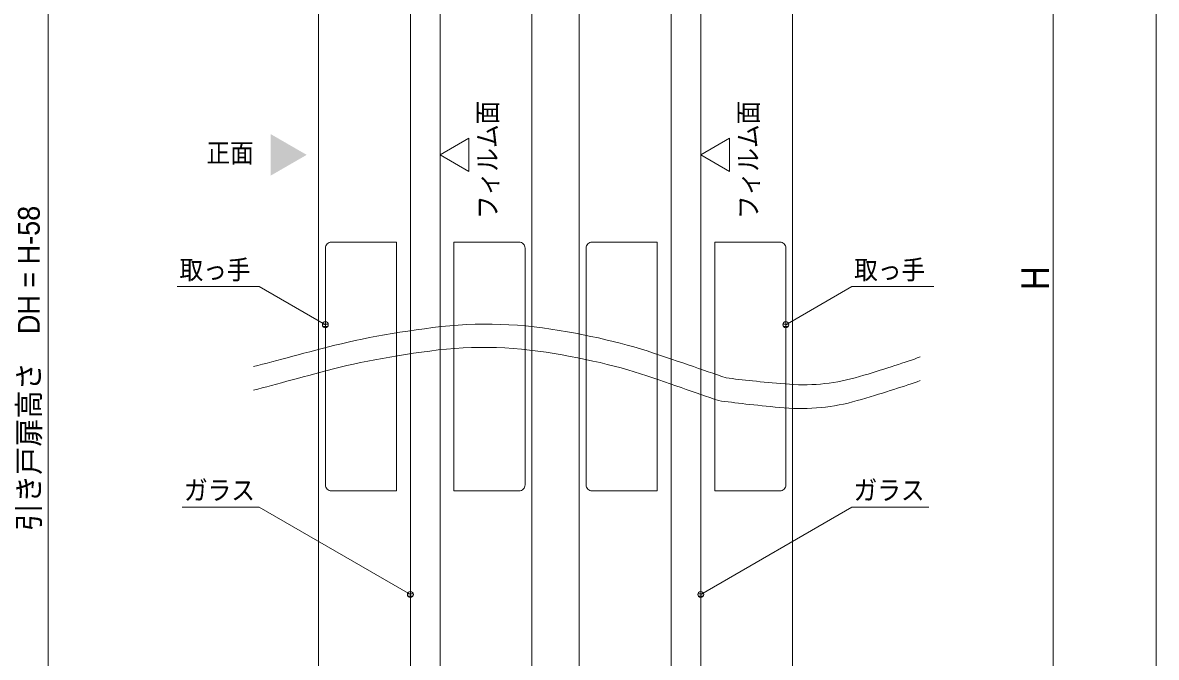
# Model space of a CAD drawing. Units: millimetres, scale not verified. Extents: x -6062 to 6062, y -3045 to 3045.
# Drawn here: x 299 to 2212, y -1145 to -74 of the extents above; entities that cross this region are included whole.
import ezdxf
from ezdxf.enums import TextEntityAlignment as Align

# ---------------------------------------------------------------- set-up
doc = ezdxf.new("R2010")
doc.units = ezdxf.units.MM
doc.header["$LTSCALE"] = 20
for name, color, linetype, lineweight in [('0-0_1図面枠', 7, 'Continuous', 9), ('0-1_2寸法-3', 7, 'Continuous', 9), ('0-2_3一般', 7, 'Continuous', 9), ('0-3_2寸法-1', 7, 'Continuous', 9)]:
    doc.layers.add(name, color=color, linetype=linetype, lineweight=lineweight)
doc.styles.add('ＭＳ ゴシック', font='')
doc.styles.add('ＭＳ Ｐゴシック', font='')
doc.styles.get('ＭＳ ゴシック').set_extended_font_data('MS Gothic')
doc.styles.get('ＭＳ Ｐゴシック').set_extended_font_data('MS PGothic')

# ---------------------------------------------------------------- blocks, each defined once
blk = doc.blocks.new('グループ-41')
at = {"layer": '0-2_3一般'}
for p, q in [((60753.7, -9084.3), (60753.7, -17084.3)), ((63153.7, -8884.3), (60953.7, -8884.3)), ((63153.7, -17284.3), (63153.7, -8884.3)), ((65093.7, -8884.3), (65093.7, -17284.3)), ((67293.7, -8884.3), (65093.7, -8884.3)), ((67493.7, -17084.3), (67493.7, -9084.3)), ((60953.7, -17284.3), (63153.7, -17284.3)), ((65093.7, -17284.3), (67293.7, -17284.3))]:
    blk.add_line(p, q, dxfattribs=at)
for centre, start, end in [((60953.7, -9084.3), 135, 180), ((60953.7, -9084.3), 90, 135), ((67293.7, -9084.3), 45, 90), ((67293.7, -9084.3), 0, 45), ((60953.7, -17084.3), 180, 225), ((67293.7, -17084.3), 315, 0), ((60953.7, -17084.3), 225, 270), ((67293.7, -17084.3), 270, 315)]:
    blk.add_arc(centre, 200, start, end, dxfattribs=at)
blk = doc.blocks.new('グループ-43')
at = {"layer": '0-2_3一般'}
for p, q in [((60523.7, -37400), (60523.7, 10804.9)), ((67723.7, 10804.9), (67723.7, -37400))]:
    blk.add_line(p, q, dxfattribs=at)
blk.add_lwpolyline([(64623.7, -32200), (64623.7, 5604.9), (63623.7, 5604.9), (63623.7, -32200)], close=True, dxfattribs=at)
blk = doc.blocks.new('グループ-59')
at = {"layer": '0-2_3一般'}
for p, q in [((54823.7, 5604.9), (54823.7, -32200)), ((55823.7, -32200), (55823.7, 5604.9))]:
    blk.add_line(p, q, dxfattribs=at)
blk.add_lwpolyline([(58923.7, 10804.9), (58923.7, -37400), (51723.7, -37400), (51723.7, 10804.9)], close=True, dxfattribs=at)
blk = doc.blocks.new('グループ-64')
at = {"layer": '0-2_3一般'}
for p, q in [((51953.7, -9084.3), (51953.7, -17084.3)), ((58693.7, -17084.3), (58693.7, -9084.3))]:
    blk.add_line(p, q, dxfattribs=at)
for points in [[(52153.7, -17284.3), (54353.7, -17284.3), (54353.7, -8884.3), (52153.7, -8884.3)], [(58493.7, -8884.3), (56293.7, -8884.3), (56293.7, -17284.3), (58493.7, -17284.3)]]:
    blk.add_lwpolyline(points, dxfattribs=at)
for centre, start, end in [((52153.7, -9084.3), 135, 180), ((52153.7, -9084.3), 90, 135), ((58493.7, -9084.3), 45, 90), ((58493.7, -9084.3), 0, 45), ((52153.7, -17084.3), 180, 225), ((58493.7, -17084.3), 315, 0), ((52153.7, -17084.3), 225, 270), ((58493.7, -17084.3), 270, 315)]:
    blk.add_arc(centre, 200, start, end, dxfattribs=at)
blk = doc.blocks.new('グループ-65')
at = {"layer": '0-2_3一般'}
for points in [[(49531, -13088.9), (49677.9, -13049.5), (49829.9, -13008.9), (49987.1, -12967), (50149.5, -12923.8), (50317, -12879.4), (50489.7, -12833.8), (50667.5, -12786.8), (50850.4, -12738.7), (51038.5, -12689.2), (51231.8, -12638.6), (51430.2, -12586.6), (51633.7, -12533.4), (51842.4, -12479), (52056.3, -12423.2), (52275.2, -12367.6), (52499.2, -12313.4), (52728.1, -12260.5), (52962.2, -12209.1), (53201.2, -12159), (53445.3, -12110.3), (53694.4, -12063.1), (53948.5, -12017.2), (54207.6, -11972.7), (54471.8, -11929.7), (54741, -11888), (55015.3, -11847.7), (55294.5, -11808.8), (55578.8, -11771.3), (55865.5, -11737.4), (56151.9, -11709.3), (56438, -11686.9), (56723.9, -11670.4), (57009.5, -11659.6), (57294.8, -11654.6), (57579.9, -11655.3), (57864.7, -11661.8), (58149.3, -11674.2), (58433.5, -11692.2), (58717.6, -11716.1)], [(58717.6, -11716.1), (59001.3, -11745.7), (59284.8, -11781.1), (59568, -11822.3), (59848.5, -11867.4), (60123.8, -11914.4), (60393.9, -11963.3), (60658.9, -12014.2), (60918.7, -12066.9), (61173.3, -12121.7), (61422.7, -12178.4), (61666.9, -12237), (61906, -12297.5), (62139.8, -12360), (62368.5, -12424.4), (62592, -12490.8), (62810.4, -12559.1), (63023.5, -12629.3), (63231.6, -12699.7), (63434.6, -12768.5), (63632.6, -12835.7), (63825.6, -12901.3), (64013.6, -12965.2), (64196.6, -13027.6), (64374.5, -13088.3), (64547.4, -13147.5), (64715.4, -13205), (64878.3, -13260.9), (65036.1, -13315.2), (65189, -13367.9), (65336.8, -13419), (65479.7, -13468.5), (65479.7, -13468.5)], [(49531, -13888.9), (49675.5, -13849.3), (49825.1, -13808.4), (49979.7, -13766.3), (50139.4, -13722.9), (50304.2, -13678.3), (50474, -13632.3), (50649, -13585.2), (50828.9, -13536.7), (51014, -13487), (51204.1, -13436), (51399.2, -13383.8), (51599.5, -13330.3), (51804.8, -13275.5), (52015.1, -13219.5), (52230.5, -13163.5), (52450.8, -13108.9), (52676.1, -13055.7), (52906.3, -13003.8), (53141.5, -12953.4), (53381.6, -12904.3), (53626.6, -12856.6), (53876.6, -12810.3), (54131.5, -12765.3), (54391.4, -12721.8), (54656.2, -12679.6), (54926, -12638.8), (55200.7, -12599.4), (55480.4, -12561.3), (55762.4, -12526.9), (56044.2, -12498.2), (56325.7, -12475.2), (56606.9, -12458.1), (56887.9, -12446.7), (57168.6, -12441), (57449, -12441.1), (57729.2, -12447), (58009.2, -12458.7), (58288.8, -12476.1), (58568.3, -12499.3)], [(58568.3, -12499.3), (58847.4, -12528.3), (59126.3, -12563), (59404.9, -12603.5), (59680.9, -12647.8), (59951.8, -12694.1), (60217.5, -12742.4), (60478.2, -12792.6), (60733.8, -12844.8), (60984.2, -12898.9), (61229.6, -12955), (61469.9, -13013), (61705.1, -13073), (61935.2, -13135), (62160.2, -13198.9), (62380.1, -13264.7), (62594.9, -13332.5), (62804.6, -13402.3), (63009.3, -13472.3), (63209, -13540.6), (63403.8, -13607.4), (63593.7, -13672.5), (63778.6, -13736.1), (63958.7, -13798), (64133.7, -13858.4), (64303.9, -13917.2), (64469.1, -13974.3), (64629.3, -14029.9), (64784.6, -14083.8), (64935, -14136.2), (65080.5, -14187), (65221, -14236.2), (65221, -14236.2)], [(70806.1, -13171.3), (70932.4, -13131), (71055.7, -13091.3), (71176, -13052.3), (71293.2, -13013.9), (71407.5, -12976.1), (71518.7, -12939), (71627, -12902.5), (71732.2, -12866.6), (71834.4, -12831.3), (71933.5, -12796.7), (72029.7, -12762.6)], [(65479.7, -13468.5), (65580.8, -13481.9), (65685, -13495.1), (65792.2, -13508.3), (65902.6, -13521.4), (66016, -13534.4), (66132.6, -13547.4), (66252.2, -13560.2), (66374.9, -13572.9), (66500.7, -13585.6), (66629.5, -13598.2), (66761.5, -13610.6), (66896.5, -13623), (67034.7, -13635.3), (67175.9, -13647.5), (67320.2, -13659.7), (67467.5, -13671.7), (67617.8, -13683.5), (67768.5, -13692.6), (67918.8, -13698.3), (68068.7, -13700.7), (68218.3, -13699.8), (68367.5, -13695.4), (68516.4, -13687.7), (68664.9, -13676.7), (68813, -13662.3), (68960.8, -13644.5), (69108.2, -13623.3), (69255.2, -13598.8), (69401.9, -13571), (69548.2, -13539.7), (69694.2, -13505.1), (69839.7, -13467.1), (69985, -13425.8), (70129.2, -13382), (70270.6, -13338.6), (70409, -13295.8), (70544.4, -13253.7), (70676.7, -13212.2), (70806.1, -13171.3)], [(70756.3, -13980.4), (70887.7, -13939.5), (71016.1, -13899.1), (71141.3, -13859.3), (71263.3, -13820.2), (71382.2, -13781.6), (71498, -13743.6), (71610.6, -13706.2), (71720.1, -13669.5), (71826.5, -13633.3), (71929.7, -13597.6), (72029.7, -13562.6)], [(65221, -14236.2), (65325.9, -14250.8), (65434, -14265.5), (65545.3, -14280.1), (65659.8, -14294.7), (65777.5, -14309.2), (65898.5, -14323.8), (66022.6, -14338.2), (66150, -14352.7), (66280.5, -14367.2), (66414.3, -14381.6), (66551.3, -14396), (66691.5, -14410.3), (66834.9, -14424.6), (66981.5, -14438.9), (67131.3, -14453.2), (67284.4, -14467.4), (67440.4, -14481.5), (67596.9, -14492.7), (67753, -14500.5), (67908.8, -14504.7), (68064.2, -14505.4), (68219.3, -14502.5), (68374, -14496.1), (68528.4, -14486.2), (68682.4, -14472.8), (68836, -14455.8), (68989.3, -14435.3), (69142.2, -14411.3), (69294.8, -14383.8), (69447, -14352.7), (69598.9, -14318.1), (69750.4, -14280), (69901.5, -14238.3), (70051.7, -14194), (70198.9, -14150.1), (70343, -14106.8), (70483.9, -14064.1), (70621.6, -14021.9), (70756.3, -13980.4)]]:
    blk.add_lwpolyline(points, dxfattribs=at)
for name in ['グループ-59', 'グループ-43', 'グループ-64', 'グループ-41']:
    blk.add_blockref(name, (0, 0), dxfattribs=at)
blk = doc.blocks.new('グループ-66')
at = {"layer": '0-2_3一般'}
blk.add_blockref('グループ-65', (0, 0), dxfattribs=at)
blk = doc.blocks.new('グループ-81')
at = {"layer": '0-0_1図面枠'}
blk.add_lwpolyline([(-80000, 55400), (80000, 55400), (80000, -55400), (-80000, -55400)], close=True, dxfattribs=at)
blk = doc.blocks.new('図面枠')
at = {"layer": '0-0_1図面枠'}
blk.add_blockref('グループ-81', (0, 0), dxfattribs=at)

msp = doc.modelspace()

# ---------------------------------------------------------------- linework, layer by layer
at = {"layer": '0-1_2寸法-3'}
for p, q in [((815.08, -582.67), (805.29, -582.67)), ((814.18, -586.67), (806.19, -586.67)), ((810.36, -578.67), (810.01, -578.67)), ((810.36, -578.67), (810.01, -578.67)), ((1592.08, -582.67), (1582.29, -582.67)), ((1591.18, -586.67), (1583.19, -586.67)), ((1587.36, -578.67), (1587.01, -578.67)), ((1587.36, -578.67), (1587.01, -578.67)), ((958.58, -1038.24), (948.79, -1038.24)), ((957.68, -1042.24), (949.69, -1042.24)), ((953.87, -1034.24), (953.49, -1034.24)), ((953.87, -1034.24), (953.49, -1034.24)), ((1448.58, -1038.24), (1438.79, -1038.24)), ((1447.68, -1042.24), (1439.69, -1042.24)), ((1443.86, -1034.24), (1443.51, -1034.24)), ((1443.86, -1034.24), (1443.51, -1034.24))]:
    msp.add_line(p, q, dxfattribs=at)
for points in [[(1052.28, -268.72), (1052.28, -324.84), (1003.68, -296.78)], [(1492.28, -268.72), (1492.28, -324.84), (1443.68, -296.78)]]:
    msp.add_lwpolyline(points, close=True, dxfattribs=at)
for points in [[(810.18, -583.66), (698.68, -519.29), (560.16, -519.29)], [(1587.18, -583.66), (1698.68, -519.29), (1837.2, -519.29)], [(953.68, -1039.23), (698.68, -892.01), (568.65, -892.01)], [(1443.68, -1039.23), (1698.68, -892.01), (1828.71, -892.01)]]:
    msp.add_lwpolyline(points, dxfattribs=at)
for centre in [(810.18, -583.66), (810.18, -583.66), (1587.18, -583.66), (1587.18, -583.66), (953.68, -1039.23), (953.68, -1039.23), (1443.68, -1039.23), (1443.68, -1039.23)]:
    msp.add_circle(centre, 5.01, dxfattribs=at)
msp.add_solid([(717.93, -261.71), (778.68, -296.78), (717.93, -331.85)], dxfattribs=at)
at = {"layer": '0-3_2寸法-1'}
for p, q in [((2038.68, 977.53), (2038.68, -1987.29)), ((342.31, 527.53), (342.31, -1857.29))]:
    msp.add_line(p, q, dxfattribs=at)

# ---------------------------------------------------------------- block references
at = {"layer": '0-0_1図面枠', "xscale": 0.05, "yscale": 0.05}
msp.add_blockref('図面枠', (-1787.5, 0), dxfattribs=at)
at = {"layer": '0-2_3一般', "xscale": 0.05, "yscale": 0.05}
msp.add_blockref('グループ-66', (-1787.5, 0), dxfattribs=at)

# ---------------------------------------------------------------- texts
at = {"layer": '0-1_2寸法-3', "style": 'ＭＳ ゴシック', "width": 0.9}
for p in [(1109.88, -405.14), (1549.88, -405.14)]:
    msp.add_text('フィルム面', height=32.55, rotation=90, dxfattribs=at).set_placement(p, align=Align.BOTTOM_LEFT)
for s, p in [('正面', (609.46, -319.56)), ('取っ手', (564.02, -516.89)), ('取っ手', (1702.54, -516.89)), ('ガラス', (571.5, -889.24)), ('ガラス', (1701.53, -889.24))]:
    msp.add_text(s, height=32.55, dxfattribs=at).set_placement(p, align=Align.BOTTOM_LEFT)
at = {"layer": '0-3_2寸法-1', "style": 'ＭＳ Ｐゴシック'}
for s, height, width, p in [('引き戸扉高さ\u3000DH = H-58', 36.69, 0.95, (339.19, -932.31)), ('H', 47.17, 0.9, (2045.75, -525.12))]:
    msp.add_text(s, height=height, rotation=90, dxfattribs=dict(at, width=width)).set_placement(p, align=Align.BOTTOM_LEFT)

doc.saveas('drawing.dxf')
